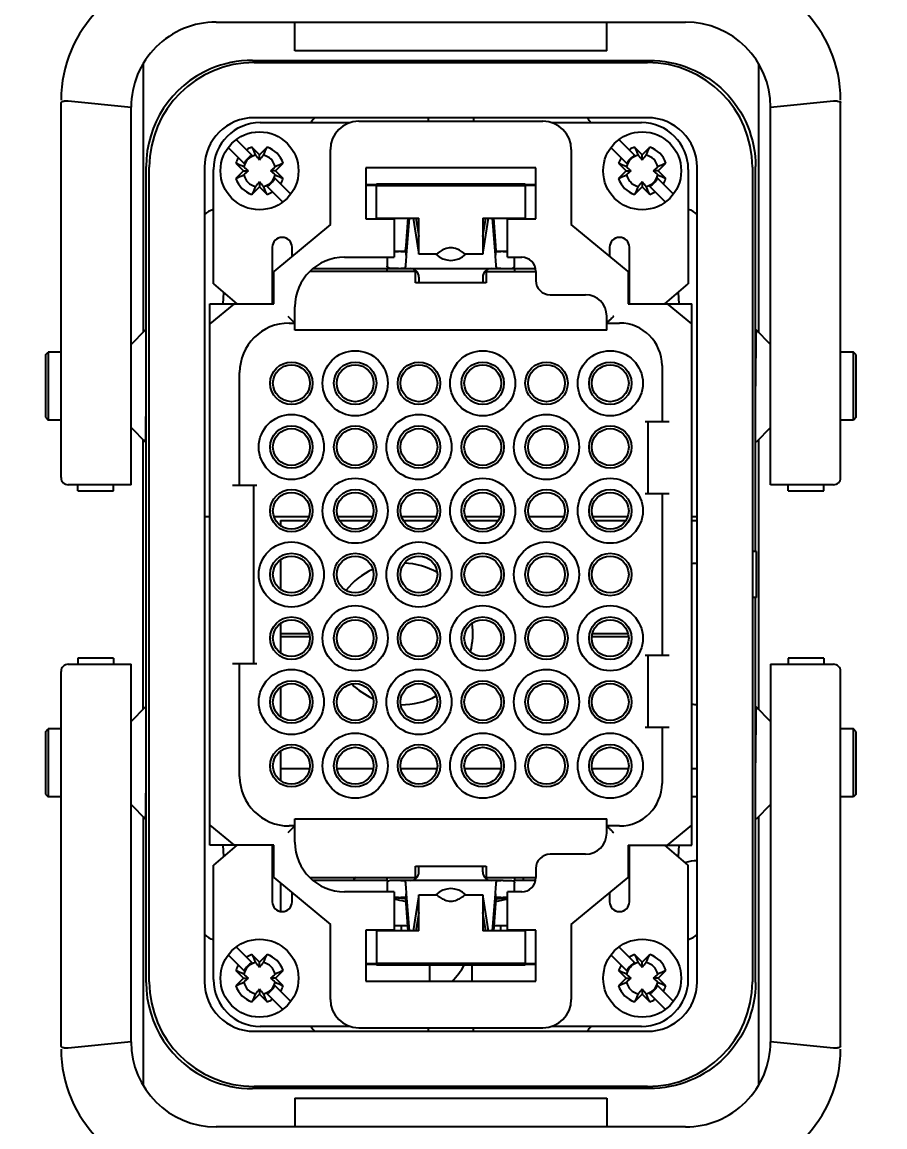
# Model space of a CAD drawing. Header units: millimetres. Extents: x 7426 to 8740, y 124 to 421.
# Drawn here: x 8105.94 to 8108.984, y 232.279 to 236.179 of the extents above; entities that cross this region are included whole.
import ezdxf

# ---------------------------------------------------------------- set-up
doc = ezdxf.new("R2010")
doc.units = ezdxf.units.MM
doc.layers.add('外形图', color=7, linetype='Continuous')
doc.layers.add('尺寸标注', color=7, linetype='Continuous')
doc.styles.add('微软雅黑', font='msyh.ttc')
doc.dimstyles.new('尺寸标注_1_20比例', dxfattribs={"dimtxt": 2.1, "dimasz": 1.7, "dimexe": 0.5, "dimexo": 0.4, "dimgap": 0.5, "dimtad": 1, "dimdec": 1, "dimlfac": 20, "dimdsep": 46, "dimtxsty": '微软雅黑', "dimcen": 0.09, "dimadec": 0, "dimazin": 0, "dimtp": 0.01, "dimtm": 0.01, "dimtfac": 1, "dimtdec": 1, "dimtofl": 0, "dimtmove": 0, "dimatfit": 3, "dimfxl": 1, "dimtolj": 1, "dimarcsym": 0})

# ---------------------------------------------------------------- blocks, each defined once
blk = doc.blocks.new('*D1019')
at = {"layer": 'Defpoints', "color": 0}
for p in [(8102.3775, 234.128), (8113.6278, 234.0461), (8102.3775, 224.774)]:
    blk.add_point(p, dxfattribs=at)
at = {"layer": '尺寸标注', "color": 0, "linetype": 'Continuous', "lineweight": -2}
for p, q in [((8102.3775, 233.728), (8102.3775, 224.274)), ((8113.6278, 233.6461), (8113.6278, 224.274)), ((8111.9278, 224.774), (8104.0775, 224.774))]:
    blk.add_line(p, q, dxfattribs=at)
at = {"layer": '尺寸标注', "color": 0}
for points in [[(8104.0775, 225.0573), (8104.0775, 224.4907), (8102.3775, 224.774)], [(8111.9278, 224.4907), (8111.9278, 225.0573), (8113.6278, 224.774)]]:
    blk.add_solid(points, dxfattribs=at)
at = {"layer": '尺寸标注', "color": 0, "insert": (8108.0026, 226.3599), "char_height": 2.1, "attachment_point": 5, "style": '微软雅黑'}
blk.add_mtext('\\A1;\\A1;225', dxfattribs=at)

msp = doc.modelspace()

# ---------------------------------------------------------------- linework, layer by layer
at = {"layer": '外形图', "color": 0, "linetype": 'Continuous'}
for p, q in [((8106.6248, 236.1787), (8108.2805, 236.1787)), ((8106.9026, 236.0778), (8106.9026, 236.1787)), ((8108.0026, 236.0778), (8108.0026, 236.1787)), ((8108.0026, 236.0778), (8106.9026, 236.0778)), ((8106.7525, 236.0437), (8108.1528, 236.0437)), ((8106.7589, 236.0362), (8108.1464, 236.0362)), ((8106.3676, 236.0328), (8106.3676, 235.0839)), ((8108.5377, 236.0326), (8108.5377, 235.0839)), ((8106.0776, 234.5705), (8106.0776, 235.894)), ((8106.1026, 235.9012), (8106.3248, 235.8787)), ((8108.5805, 235.8787), (8108.8027, 235.9012)), ((8108.8277, 235.8985), (8108.8277, 235.8992)), ((8108.8277, 234.5705), (8108.8277, 235.894)), ((8106.3248, 234.5455), (8106.3248, 235.8787)), ((8108.1464, 235.8412), (8106.7589, 235.8412)), ((8107.3732, 235.8412), (8107.3732, 235.8307)), ((8107.5321, 235.8412), (8107.5321, 235.8307)), ((8108.5805, 234.5455), (8108.5805, 235.8787)), ((8106.7801, 235.8237), (8107.0951, 235.8237)), ((8107.1276, 235.8287), (8107.7776, 235.8287)), ((8107.8101, 235.8237), (8108.1252, 235.8237)), ((8106.7517, 235.7079), (8106.6956, 235.764)), ((8108.1017, 235.7079), (8108.0456, 235.764)), ((8106.6673, 235.7358), (8106.7234, 235.6796)), ((8106.7776, 235.7103), (8106.7509, 235.737)), ((8106.8044, 235.737), (8106.7776, 235.7103)), ((8107.0276, 235.4637), (8107.0276, 235.7287)), ((8107.8776, 235.7287), (8107.8776, 235.4637)), ((8108.0173, 235.7358), (8108.0734, 235.6796)), ((8108.1277, 235.7103), (8108.1009, 235.737)), ((8108.1544, 235.737), (8108.1277, 235.7103)), ((8106.7776, 235.6928), (8106.7776, 235.7103)), ((8108.1277, 235.6928), (8108.1277, 235.7103)), ((8106.3776, 232.7886), (8106.3776, 235.6687)), ((8106.3888, 232.7911), (8106.3888, 235.6662)), ((8106.5839, 235.6662), (8106.5839, 232.7911)), ((8106.6151, 235.2545), (8106.6151, 235.6587)), ((8106.6943, 235.6804), (8106.721, 235.6537)), ((8106.721, 235.6537), (8106.6943, 235.627)), ((8106.721, 235.6537), (8106.7385, 235.6537)), ((8106.8342, 235.6537), (8106.8167, 235.6537)), ((8106.8342, 235.6537), (8106.8609, 235.6804)), ((8106.8609, 235.627), (8106.8342, 235.6537)), ((8107.7526, 235.6637), (8107.1526, 235.6637)), ((8107.1526, 235.6637), (8107.1526, 235.4837)), ((8107.7526, 235.4837), (8107.7526, 235.6637)), ((8108.0443, 235.6804), (8108.0711, 235.6537)), ((8108.0711, 235.6537), (8108.0443, 235.627)), ((8108.0711, 235.6537), (8108.0886, 235.6537)), ((8108.1842, 235.6537), (8108.1667, 235.6537)), ((8108.1842, 235.6537), (8108.211, 235.6804)), ((8108.211, 235.627), (8108.1842, 235.6537)), ((8108.2902, 235.6587), (8108.2902, 235.2545)), ((8108.3214, 232.7911), (8108.3214, 235.6662)), ((8108.5164, 235.6662), (8108.5164, 232.7911)), ((8108.5277, 234.3099), (8108.5277, 235.6687)), ((8106.7776, 235.6146), (8106.7776, 235.5971)), ((8106.8879, 235.5717), (8106.8318, 235.6278)), ((8107.7151, 235.6063), (8107.1901, 235.6063)), ((8107.1901, 235.486), (8107.1901, 235.6063)), ((8107.7151, 235.6063), (8107.7151, 235.486)), ((8108.1277, 235.6146), (8108.1277, 235.5971)), ((8108.238, 235.5717), (8108.1819, 235.6278)), ((8106.7509, 235.5704), (8106.7776, 235.5971)), ((8106.7776, 235.5971), (8106.8044, 235.5704)), ((8106.8035, 235.5995), (8106.8597, 235.5434)), ((8107.1901, 235.6037), (8107.1526, 235.6037)), ((8107.1526, 235.6032), (8107.1901, 235.6032)), ((8107.7151, 235.6005), (8107.1901, 235.6005)), ((8107.7526, 235.6037), (8107.7151, 235.6037)), ((8107.7151, 235.6032), (8107.7526, 235.6032)), ((8108.1009, 235.5704), (8108.1277, 235.5971)), ((8108.1277, 235.5971), (8108.1544, 235.5704)), ((8108.1536, 235.5995), (8108.2097, 235.5434)), ((8107.0276, 235.4637), (8106.8276, 235.2987)), ((8107.1526, 235.4837), (8107.2526, 235.4837)), ((8107.1901, 235.486), (8107.3401, 235.486)), ((8107.2276, 235.486), (8107.2276, 235.4837)), ((8107.2526, 235.4837), (8107.2526, 235.3487)), ((8107.295, 235.39), (8107.3025, 235.486)), ((8107.3052, 235.486), (8107.295, 235.3556)), ((8107.3401, 235.3665), (8107.3207, 235.486)), ((8107.3297, 235.486), (8107.3401, 235.4219)), ((8107.3401, 235.359), (8107.3401, 235.486)), ((8107.5651, 235.486), (8107.7151, 235.486)), ((8107.5651, 235.486), (8107.5651, 235.359)), ((8107.5845, 235.486), (8107.5651, 235.3665)), ((8107.5652, 235.4219), (8107.5756, 235.486)), ((8107.6102, 235.3556), (8107.6001, 235.486)), ((8107.6028, 235.486), (8107.6102, 235.39)), ((8107.6526, 235.4837), (8107.7526, 235.4837)), ((8107.6526, 235.3487), (8107.6526, 235.4837)), ((8107.6776, 235.4837), (8107.6776, 235.486)), ((8108.0777, 235.2987), (8107.8776, 235.4637)), ((8106.8226, 235.3837), (8106.8226, 235.1837)), ((8106.8926, 235.3523), (8106.8926, 235.3837)), ((8107.295, 235.3556), (8107.295, 235.39)), ((8107.6102, 235.39), (8107.6102, 235.3556)), ((8108.0126, 235.3837), (8108.0126, 235.3523)), ((8108.0827, 235.1837), (8108.0827, 235.3837)), ((8107.0776, 235.3487), (8107.2526, 235.3487)), ((8107.2276, 235.3487), (8107.2276, 235.317)), ((8107.2915, 235.3687), (8107.2526, 235.3687)), ((8107.2547, 235.3688), (8107.2676, 235.3687)), ((8107.4004, 235.359), (8107.3401, 235.359)), ((8107.5651, 235.359), (8107.5049, 235.359)), ((8107.6526, 235.3687), (8107.6138, 235.3687)), ((8107.6376, 235.3687), (8107.6527, 235.3688)), ((8107.6526, 235.3487), (8107.7026, 235.3487)), ((8107.6776, 235.317), (8107.6776, 235.3487)), ((8106.8276, 235.1837), (8106.8276, 235.2987)), ((8107.3276, 235.2987), (8106.9551, 235.2987)), ((8106.9663, 235.3087), (8107.751, 235.3087)), ((8107.2276, 235.2987), (8107.2276, 235.3087)), ((8107.3276, 235.2587), (8107.3276, 235.2987)), ((8107.5776, 235.2987), (8107.7526, 235.2987)), ((8107.5776, 235.2987), (8107.5776, 235.2587)), ((8107.6776, 235.3087), (8107.6776, 235.2987)), ((8107.7526, 235.2987), (8107.7526, 235.2662)), ((8108.0777, 235.2987), (8108.0777, 235.1837)), ((8107.5776, 235.2587), (8107.3276, 235.2587)), ((8107.3401, 235.2787), (8107.3401, 235.2587)), ((8107.5651, 235.2787), (8107.5651, 235.2587)), ((8106.6151, 235.2545), (8106.6976, 235.1837)), ((8106.6506, 235.2241), (8106.648, 235.1837)), ((8106.8276, 235.2487), (8106.8226, 235.2487)), ((8107.8026, 235.2162), (8107.9276, 235.2162)), ((8108.0777, 235.2487), (8108.0827, 235.2487)), ((8108.2077, 235.1837), (8108.2902, 235.2545)), ((8108.2547, 235.2241), (8108.2573, 235.1837)), ((8106.6026, 235.1837), (8106.8276, 235.1837)), ((8106.6026, 233.2736), (8106.6026, 235.1837)), ((8106.6882, 235.1837), (8106.6026, 235.1131)), ((8108.0777, 235.1837), (8108.3027, 235.1837)), ((8108.3027, 235.1131), (8108.217, 235.1837)), ((8108.3027, 233.2736), (8108.3027, 235.1837)), ((8106.8776, 235.1411), (8106.8825, 235.1362)), ((8106.9026, 235.0912), (8106.9026, 235.1737)), ((8108.0026, 235.0912), (8108.0026, 235.1412)), ((8106.8826, 235.1362), (8106.9026, 235.1162)), ((8106.8826, 235.1162), (8106.9026, 235.1162)), ((8108.0026, 235.1162), (8108.0476, 235.1162)), ((8106.3248, 235.0401), (8106.3753, 235.0918)), ((8108.0026, 235.0912), (8106.9026, 235.0912)), ((8108.5805, 235.0401), (8108.53, 235.0918)), ((8106.0226, 235.0037), (8106.0326, 235.0137)), ((8106.0226, 235.0037), (8106.0226, 234.7837)), ((8106.0776, 235.0137), (8106.0326, 235.0137)), ((8106.0326, 235.0137), (8106.0326, 234.7737)), ((8108.8727, 235.0137), (8108.8277, 235.0137)), ((8108.8827, 235.0037), (8108.8727, 235.0137)), ((8108.8727, 234.7737), (8108.8727, 235.0137)), ((8108.8827, 234.7837), (8108.8827, 235.0037)), ((8108.1977, 234.9662), (8108.1977, 234.7687)), ((8106.7076, 234.5437), (8106.7076, 234.9412)), ((8106.0226, 234.7837), (8106.0326, 234.7737)), ((8106.0776, 234.7737), (8106.0326, 234.7737)), ((8108.1377, 234.7687), (8108.2227, 234.7687)), ((8108.1477, 234.7687), (8108.1477, 234.5137)), ((8108.8727, 234.7737), (8108.8277, 234.7737)), ((8108.8827, 234.7837), (8108.8727, 234.7737)), ((8106.3248, 234.7472), (8106.3753, 234.6956)), ((8108.5805, 234.7472), (8108.53, 234.6956)), ((8106.3676, 233.7539), (8106.3676, 234.7034)), ((8108.5377, 234.7034), (8108.5377, 233.7539)), ((8106.3248, 234.5455), (8106.1026, 234.5455)), ((8106.1372, 234.5237), (8106.1372, 234.5455)), ((8106.1372, 234.5237), (8106.2623, 234.5237)), ((8106.2623, 234.5237), (8106.2623, 234.5455)), ((8106.6826, 234.5437), (8106.7676, 234.5437)), ((8106.7576, 233.9137), (8106.7576, 234.5437)), ((8108.8027, 234.5455), (8108.5805, 234.5455)), ((8108.643, 234.5237), (8108.643, 234.5455)), ((8108.643, 234.5237), (8108.768, 234.5237)), ((8108.768, 234.5237), (8108.768, 234.5455)), ((8108.2227, 234.5137), (8108.1377, 234.5137)), ((8108.1977, 234.5137), (8108.1977, 233.9437)), ((8106.5839, 234.4337), (8106.6026, 234.4337)), ((8106.8289, 234.4337), (8106.9513, 234.4337)), ((8106.8511, 234.4192), (8106.9444, 234.4192)), ((8106.8511, 234.4192), (8106.8511, 234.4023)), ((8107.0539, 234.4337), (8107.1763, 234.4337)), ((8107.0608, 234.4192), (8107.1694, 234.4192)), ((8107.279, 234.4337), (8107.4013, 234.4337)), ((8107.2858, 234.4192), (8107.3944, 234.4192)), ((8107.504, 234.4337), (8107.6263, 234.4337)), ((8107.5108, 234.4192), (8107.6194, 234.4192)), ((8107.729, 234.4337), (8107.8513, 234.4337)), ((8107.954, 234.4337), (8108.0763, 234.4337)), ((8107.9608, 234.4192), (8108.0695, 234.4192)), ((8108.3027, 234.4337), (8108.3214, 234.4337)), ((8108.3027, 234.4192), (8108.3214, 234.4192)), ((8108.5304, 234.3099), (8108.5164, 234.3099)), ((8108.5304, 234.1474), (8108.5304, 234.3099)), ((8106.8511, 234.28), (8106.8511, 234.1773)), ((8108.5304, 234.1474), (8108.5164, 234.1474)), ((8108.5277, 232.7887), (8108.5277, 234.1474)), ((8106.8511, 234.055), (8106.8511, 233.9523)), ((8106.9527, 234.0189), (8106.8511, 234.0189)), ((8106.9544, 234.0089), (8106.8511, 234.0089)), ((8108.0795, 234.0089), (8107.9508, 234.0089)), ((8108.0777, 234.0189), (8107.9526, 234.0189)), ((8106.2623, 233.9337), (8106.1372, 233.9337)), ((8106.1372, 233.9337), (8106.1372, 233.9118)), ((8106.2623, 233.9337), (8106.2623, 233.9118)), ((8108.1377, 233.9437), (8108.2227, 233.9437)), ((8108.1477, 233.9437), (8108.1477, 233.6886)), ((8108.768, 233.9337), (8108.643, 233.9337)), ((8108.643, 233.9337), (8108.643, 233.9118)), ((8108.768, 233.9337), (8108.768, 233.9118)), ((8106.1026, 233.9118), (8106.3248, 233.9118)), ((8106.3248, 232.5786), (8106.3248, 233.9118)), ((8106.7676, 233.9137), (8106.6826, 233.9137)), ((8106.7076, 233.5161), (8106.7076, 233.9137)), ((8108.5805, 233.9118), (8108.8027, 233.9118)), ((8108.5805, 233.9118), (8108.5805, 232.5786)), ((8106.0776, 232.5633), (8106.0776, 233.8868)), ((8108.8277, 232.5633), (8108.8277, 233.8868)), ((8106.8511, 233.83), (8106.8511, 233.7273)), ((8106.3248, 233.7101), (8106.3753, 233.7617)), ((8108.5805, 233.7101), (8108.53, 233.7617)), ((8106.0226, 233.6736), (8106.0326, 233.6836)), ((8106.0226, 233.6736), (8106.0226, 233.4537)), ((8106.0776, 233.6836), (8106.0326, 233.6836)), ((8106.0326, 233.6836), (8106.0326, 233.4436)), ((8108.2227, 233.6886), (8108.1377, 233.6886)), ((8108.1977, 233.6886), (8108.1977, 233.4911)), ((8108.8727, 233.6836), (8108.8277, 233.6836)), ((8108.8827, 233.6736), (8108.8727, 233.6836)), ((8108.8727, 233.4436), (8108.8727, 233.6836)), ((8108.8827, 233.4537), (8108.8827, 233.6736)), ((8106.8511, 233.605), (8106.8511, 233.5023)), ((8106.8511, 233.5439), (8106.9543, 233.5439)), ((8107.0509, 233.5439), (8107.1793, 233.5439)), ((8107.2759, 233.5439), (8107.4043, 233.5439)), ((8107.5009, 233.5439), (8107.6293, 233.5439)), ((8107.9509, 233.5439), (8108.0793, 233.5439)), ((8108.3027, 233.5439), (8108.3214, 233.5439)), ((8106.0226, 233.4536), (8106.0326, 233.4436)), ((8106.0776, 233.4436), (8106.0326, 233.4436)), ((8108.3214, 233.4439), (8108.3027, 233.4439)), ((8108.8727, 233.4436), (8108.8277, 233.4436)), ((8108.8827, 233.4536), (8108.8727, 233.4436)), ((8106.3248, 233.4172), (8106.3753, 233.3655)), ((8108.5805, 233.4172), (8108.53, 233.3655)), ((8106.3676, 233.3734), (8106.3676, 232.4248)), ((8106.6026, 233.3443), (8106.6882, 233.2736)), ((8106.9026, 233.3661), (8108.0026, 233.3661)), ((8106.9026, 233.2836), (8106.9026, 233.3661)), ((8108.0026, 233.3161), (8108.0026, 233.3661)), ((8108.217, 233.2736), (8108.3027, 233.3443)), ((8108.5377, 233.3734), (8108.5377, 232.4246)), ((8106.8826, 233.3211), (8106.8776, 233.3162)), ((8106.9026, 233.3411), (8106.8826, 233.3411)), ((8106.9026, 233.3411), (8106.8826, 233.3211)), ((8108.0476, 233.3411), (8108.0026, 233.3411)), ((8106.8276, 233.2736), (8106.6026, 233.2736)), ((8106.6976, 233.2736), (8106.6151, 233.2028)), ((8106.648, 233.2736), (8106.6506, 233.2332)), ((8106.8226, 233.2736), (8106.8226, 233.0736)), ((8106.8276, 233.1586), (8106.8276, 233.2736)), ((8108.0777, 233.2736), (8108.3027, 233.2736)), ((8108.0777, 233.2736), (8108.0777, 233.1586)), ((8108.0827, 233.0736), (8108.0827, 233.2736)), ((8108.2902, 233.2028), (8108.2077, 233.2736)), ((8108.2573, 233.2736), (8108.2547, 233.2332)), ((8107.9276, 233.2411), (8107.8026, 233.2411)), ((8106.6151, 232.7986), (8106.6151, 233.2028)), ((8106.8276, 233.2086), (8106.8226, 233.2086)), ((8107.3276, 233.1986), (8107.5776, 233.1986)), ((8107.3276, 233.1586), (8107.3276, 233.1986)), ((8107.3401, 233.1786), (8107.3401, 233.1986)), ((8107.5651, 233.1786), (8107.5651, 233.1986)), ((8107.5776, 233.1986), (8107.5776, 233.1586)), ((8107.7526, 233.1911), (8107.7526, 233.1586)), ((8108.0777, 233.2086), (8108.0827, 233.2086)), ((8108.2902, 232.7986), (8108.2902, 233.2028)), ((8106.8276, 233.1586), (8107.0276, 232.9936)), ((8106.9551, 233.1586), (8107.3276, 233.1586)), ((8107.2276, 233.1486), (8107.2276, 233.1586)), ((8107.5776, 233.1586), (8107.7526, 233.1586)), ((8107.6776, 233.1586), (8107.6776, 233.1486)), ((8107.7091, 233.1486), (8107.7091, 233.1586)), ((8107.8776, 232.9936), (8108.0777, 233.1586)), ((8106.8511, 233.1392), (8106.8511, 233.0386)), ((8107.2276, 233.1486), (8106.967, 233.1486)), ((8107.2276, 233.1403), (8107.2276, 233.1086)), ((8107.6376, 233.1486), (8107.2676, 233.1486)), ((8107.7511, 233.1486), (8107.6776, 233.1486)), ((8107.6776, 233.1086), (8107.6776, 233.1403)), ((8106.8926, 233.0736), (8106.8926, 233.105)), ((8107.2526, 233.1086), (8107.0776, 233.1086)), ((8107.2526, 233.1086), (8107.2526, 232.9736)), ((8107.2526, 233.0886), (8107.2915, 233.0886)), ((8107.2676, 233.0886), (8107.2526, 233.0885)), ((8107.2924, 233.0834), (8107.2529, 233.0867)), ((8107.2915, 233.0868), (8107.2924, 233.0836)), ((8107.2924, 233.0836), (8107.294, 233.0751)), ((8107.294, 233.0751), (8107.295, 233.0673)), ((8107.295, 233.1017), (8107.3052, 232.9713)), ((8107.295, 233.0673), (8107.295, 233.1017)), ((8107.3207, 232.9713), (8107.3401, 233.0908)), ((8107.3401, 233.0983), (8107.4004, 233.0983)), ((8107.3401, 232.9713), (8107.3401, 233.0983)), ((8107.5049, 233.0983), (8107.5651, 233.0983)), ((8107.5651, 233.0983), (8107.5651, 232.9713)), ((8107.5651, 233.0908), (8107.5845, 232.9713)), ((8107.6001, 232.9713), (8107.6102, 233.1017)), ((8107.6102, 233.1017), (8107.6102, 233.0673)), ((8107.6128, 233.0836), (8107.6112, 233.0749)), ((8107.6138, 233.0868), (8107.6128, 233.0836)), ((8107.6128, 233.0834), (8107.6523, 233.0867)), ((8107.6138, 233.0886), (8107.6526, 233.0886)), ((8107.6505, 233.0886), (8107.6376, 233.0886)), ((8107.7026, 233.1086), (8107.6526, 233.1086)), ((8107.6526, 232.9736), (8107.6526, 233.1086)), ((8108.0126, 233.105), (8108.0126, 233.0736)), ((8107.3025, 232.9713), (8107.295, 233.0673)), ((8107.3401, 233.0354), (8107.3297, 232.9713)), ((8107.5756, 232.9713), (8107.5652, 233.0354)), ((8107.6102, 233.0673), (8107.6028, 232.9713)), ((8107.0276, 232.7286), (8107.0276, 232.9936)), ((8107.8776, 232.9936), (8107.8776, 232.7286)), ((8107.2526, 232.9736), (8107.1526, 232.9736)), ((8107.1526, 232.9736), (8107.1526, 232.7936)), ((8107.3401, 232.9713), (8107.1901, 232.9713)), ((8107.1901, 232.9713), (8107.1901, 232.8511)), ((8107.2276, 232.9736), (8107.2276, 232.9713)), ((8107.3011, 232.9886), (8107.2526, 232.9886)), ((8107.2776, 232.9886), (8107.2776, 232.9713)), ((8107.7151, 232.9713), (8107.5651, 232.9713)), ((8107.6526, 232.9886), (8107.6041, 232.9886)), ((8107.6276, 232.9886), (8107.6276, 232.9713)), ((8107.7526, 232.9736), (8107.6526, 232.9736)), ((8107.6776, 232.9713), (8107.6776, 232.9736)), ((8107.7151, 232.9713), (8107.7151, 232.8511)), ((8107.7526, 232.7936), (8107.7526, 232.9736)), ((8106.6673, 232.8857), (8106.7234, 232.8295)), ((8106.7517, 232.8578), (8106.6956, 232.914)), ((8106.7776, 232.8602), (8106.7509, 232.8869)), ((8106.8044, 232.8869), (8106.7776, 232.8602)), ((8108.0173, 232.8857), (8108.0734, 232.8295)), ((8108.1017, 232.8578), (8108.0456, 232.914)), ((8108.1277, 232.8602), (8108.1009, 232.8869)), ((8108.1544, 232.8869), (8108.1277, 232.8602)), ((8106.7776, 232.8427), (8106.7776, 232.8602)), ((8107.1901, 232.8541), (8107.1526, 232.8541)), ((8107.1526, 232.8536), (8107.1901, 232.8536)), ((8107.1901, 232.8568), (8107.7151, 232.8568)), ((8107.1901, 232.8511), (8107.7151, 232.8511)), ((8107.3776, 232.8511), (8107.3776, 232.7936)), ((8107.5276, 232.7936), (8107.5276, 232.8511)), ((8107.7526, 232.8541), (8107.7151, 232.8541)), ((8107.7151, 232.8536), (8107.7526, 232.8536)), ((8108.1277, 232.8427), (8108.1277, 232.8602)), ((8106.6943, 232.8304), (8106.721, 232.8036)), ((8106.721, 232.8036), (8106.6943, 232.7769)), ((8106.721, 232.8036), (8106.7385, 232.8036)), ((8106.8342, 232.8036), (8106.8167, 232.8036)), ((8106.8342, 232.8036), (8106.8609, 232.8304)), ((8106.8609, 232.7769), (8106.8342, 232.8036)), ((8108.0443, 232.8304), (8108.0711, 232.8036)), ((8108.0711, 232.8036), (8108.0443, 232.7769)), ((8108.0711, 232.8036), (8108.0886, 232.8036)), ((8108.1842, 232.8036), (8108.1667, 232.8036)), ((8108.1842, 232.8036), (8108.211, 232.8304)), ((8108.211, 232.7769), (8108.1842, 232.8036)), ((8106.7776, 232.7645), (8106.7776, 232.747)), ((8106.8879, 232.7216), (8106.8318, 232.7777)), ((8107.1526, 232.7936), (8107.7526, 232.7936)), ((8108.1277, 232.7645), (8108.1277, 232.747)), ((8108.238, 232.7216), (8108.1819, 232.7777)), ((8106.7509, 232.7203), (8106.7776, 232.747)), ((8106.7776, 232.747), (8106.8044, 232.7203)), ((8106.8035, 232.7494), (8106.8597, 232.6933)), ((8108.1009, 232.7203), (8108.1277, 232.747)), ((8108.1277, 232.747), (8108.1544, 232.7203)), ((8108.1536, 232.7494), (8108.2097, 232.6933)), ((8106.7589, 232.6161), (8108.1464, 232.6161)), ((8107.0951, 232.6336), (8106.7801, 232.6336)), ((8107.1276, 232.6286), (8107.7776, 232.6286)), ((8107.3732, 232.6267), (8107.3732, 232.6161)), ((8107.5321, 232.6161), (8107.5321, 232.6267)), ((8108.1252, 232.6336), (8107.8101, 232.6336)), ((8106.3248, 232.5786), (8106.1026, 232.5561)), ((8108.8027, 232.5561), (8108.5805, 232.5786)), ((8108.1528, 232.4136), (8106.7525, 232.4136)), ((8108.1464, 232.4211), (8106.7589, 232.4211)), ((8106.9026, 232.3796), (8108.0026, 232.3796)), ((8106.9026, 232.3796), (8106.9026, 232.2786)), ((8108.0026, 232.3796), (8108.0026, 232.2786)), ((8108.2805, 232.2786), (8106.6248, 232.2786))]:
    msp.add_line(p, q, dxfattribs=at)
for centre, radius in [((8106.7776, 235.6537), 0.1375), ((8108.1277, 235.6537), 0.1375), ((8107.1151, 234.9037), 0.115), ((8107.5651, 234.9037), 0.115), ((8108.0151, 234.9037), 0.115), ((8106.8901, 234.9037), 0.075), ((8106.8901, 234.9037), 0.065), ((8107.1151, 234.9037), 0.075), ((8107.1151, 234.9037), 0.065), ((8107.3401, 234.9037), 0.075), ((8107.3401, 234.9037), 0.065), ((8107.5651, 234.9037), 0.075), ((8107.5651, 234.9037), 0.065), ((8107.7901, 234.9037), 0.075), ((8107.7901, 234.9037), 0.065), ((8108.0151, 234.9037), 0.075), ((8108.0151, 234.9037), 0.065), ((8106.8901, 234.6787), 0.115), ((8107.3401, 234.6787), 0.115), ((8107.7901, 234.6787), 0.115), ((8106.8901, 234.6787), 0.075), ((8107.1151, 234.6787), 0.075), ((8107.3401, 234.6787), 0.075), ((8107.5651, 234.6787), 0.075), ((8107.7901, 234.6787), 0.075), ((8108.0151, 234.6787), 0.075), ((8106.8901, 234.6787), 0.065), ((8107.1151, 234.6787), 0.065), ((8107.3401, 234.6787), 0.065), ((8107.5651, 234.6787), 0.065), ((8107.7901, 234.6787), 0.065), ((8108.0151, 234.6787), 0.065), ((8107.1151, 234.4537), 0.115), ((8107.5651, 234.4537), 0.115), ((8108.0151, 234.4537), 0.115), ((8106.8901, 234.4537), 0.075), ((8106.8901, 234.4537), 0.065), ((8107.1151, 234.4537), 0.075), ((8107.1151, 234.4537), 0.065), ((8107.3401, 234.4537), 0.075), ((8107.3401, 234.4537), 0.065), ((8107.5651, 234.4537), 0.075), ((8107.5651, 234.4537), 0.065), ((8107.7901, 234.4537), 0.075), ((8107.7901, 234.4537), 0.065), ((8108.0151, 234.4537), 0.075), ((8108.0151, 234.4537), 0.065), ((8106.8901, 234.2287), 0.115), ((8107.3401, 234.2287), 0.115), ((8107.7901, 234.2287), 0.115), ((8106.8901, 234.2287), 0.075), ((8106.8901, 234.2287), 0.065), ((8107.1151, 234.2287), 0.075), ((8107.1151, 234.2287), 0.065), ((8107.3401, 234.2287), 0.075), ((8107.3401, 234.2287), 0.065), ((8107.5651, 234.2287), 0.075), ((8107.5651, 234.2287), 0.065), ((8107.7901, 234.2287), 0.075), ((8107.7901, 234.2287), 0.065), ((8108.0151, 234.2287), 0.075), ((8108.0151, 234.2287), 0.065), ((8107.1151, 234.0037), 0.115), ((8107.5651, 234.0037), 0.115), ((8108.0151, 234.0037), 0.115), ((8106.8901, 234.0037), 0.075), ((8106.8901, 234.0037), 0.065), ((8107.1151, 234.0037), 0.075), ((8107.1151, 234.0037), 0.065), ((8107.3401, 234.0037), 0.075), ((8107.3401, 234.0037), 0.065), ((8107.5651, 234.0037), 0.075), ((8107.5651, 234.0037), 0.065), ((8107.7901, 234.0037), 0.075), ((8107.7901, 234.0037), 0.065), ((8108.0151, 234.0037), 0.075), ((8108.0151, 234.0037), 0.065), ((8106.8901, 233.7786), 0.115), ((8107.3401, 233.7786), 0.115), ((8107.7901, 233.7786), 0.115), ((8106.8901, 233.7786), 0.075), ((8107.1151, 233.7786), 0.075), ((8107.3401, 233.7786), 0.075), ((8107.5651, 233.7786), 0.075), ((8107.7901, 233.7786), 0.075), ((8108.0151, 233.7786), 0.075), ((8106.8901, 233.7786), 0.065), ((8107.1151, 233.7786), 0.065), ((8107.3401, 233.7786), 0.065), ((8107.5651, 233.7786), 0.065), ((8107.7901, 233.7786), 0.065), ((8108.0151, 233.7786), 0.065), ((8107.1151, 233.5536), 0.115), ((8107.5651, 233.5536), 0.115), ((8108.0151, 233.5536), 0.115), ((8106.8901, 233.5536), 0.075), ((8106.8901, 233.5536), 0.065), ((8107.1151, 233.5536), 0.075), ((8107.1151, 233.5536), 0.065), ((8107.3401, 233.5536), 0.075), ((8107.3401, 233.5536), 0.065), ((8107.5651, 233.5536), 0.075), ((8107.5651, 233.5536), 0.065), ((8107.7901, 233.5536), 0.075), ((8107.7901, 233.5536), 0.065), ((8108.0151, 233.5536), 0.075), ((8108.0151, 233.5536), 0.065), ((8106.7776, 232.8036), 0.1375), ((8108.1277, 232.8036), 0.1375)]:
    msp.add_circle(centre, radius, dxfattribs=at)
for centre, radius, start, end in [((8106.5276, 235.9037), 0.45, 90, 180), ((8108.3777, 235.9037), 0.45, 360, 90), ((8106.6248, 235.8787), 0.3, 89.9998, 180), ((8108.2805, 235.8787), 0.3, 0, 89.9999), ((8106.7589, 235.6662), 0.37, 90, 180), ((8108.1464, 235.6662), 0.37, 0, 90), ((8106.7526, 235.6687), 0.375, 113.2893, 180.0078), ((8106.7589, 235.6662), 0.175, 90, 180), ((8107.0243, 235.7859), 0.0755, 132.4137, 149.6889), ((8108.1464, 235.6662), 0.175, 0, 90), ((8106.7801, 235.6587), 0.165, 90, 180), ((8107.1276, 235.7287), 0.1, 90, 180), ((8107.4526, 235.8307), 0.0795, 180, 181.5004), ((8107.4526, 235.8307), 0.0795, 358.4996, 0), ((8107.7776, 235.7287), 0.1, 0, 90), ((8107.8811, 235.786), 0.0753, 30.0279, 44.9605), ((8108.1252, 235.6587), 0.165, 0, 90), ((8106.7776, 235.6537), 0.0875, 107.7971, 121.787), ((8114.2811, 239.1546), 8.2695, 204.41074, 204.62178), ((8099.2741, 239.1546), 8.2695, 335.37822, 335.58926), ((8106.7776, 235.6537), 0.0875, 17.7971, 72.2029), ((8108.1277, 235.6537), 0.0875, 107.7971, 121.787), ((8115.6312, 239.1546), 8.2695, 204.41074, 204.62178), ((8100.6241, 239.1546), 8.2695, 335.37822, 335.58926), ((8108.1277, 235.6537), 0.0875, 17.7971, 72.2029), ((8106.7776, 235.6537), 0.0875, 148.213, 162.2029), ((8106.7776, 235.6537), 0.0574, 104.2353, 165.7647), ((8106.7776, 235.6537), 0.0601, 115.5551, 154.4449), ((8107.9919, 236.7432), 1.6056, 220.0858, 220.8613), ((8105.5633, 236.7432), 1.6056, 319.1387, 319.9142), ((8106.7776, 235.6537), 0.0574, 14.2353, 75.7647), ((8108.1277, 235.6537), 0.0875, 148.213, 162.2029), ((8108.1277, 235.6537), 0.0574, 104.2353, 165.7647), ((8108.1277, 235.6537), 0.0601, 115.5551, 154.4449), ((8109.3419, 236.7432), 1.6056, 220.0858, 220.8613), ((8106.9134, 236.7432), 1.6056, 319.1387, 319.9142), ((8108.1277, 235.6537), 0.0574, 14.2353, 75.7647), ((8103.2767, 228.1502), 8.2695, 65.37822, 65.58926), ((8105.6881, 234.4394), 1.6056, 49.1387, 49.9142), ((8105.6881, 236.868), 1.6056, 310.0858, 310.8613), ((8107.8671, 234.4394), 1.6056, 130.0858, 130.8613), ((8107.8671, 236.868), 1.6056, 229.1387, 229.9142), ((8110.2785, 228.1502), 8.2695, 114.41074, 114.62178), ((8104.6267, 228.1502), 8.2695, 65.37822, 65.58926), ((8107.0382, 234.4394), 1.6056, 49.1387, 49.9142), ((8107.0382, 236.868), 1.6056, 310.0858, 310.8613), ((8109.2171, 234.4394), 1.6056, 130.0858, 130.8613), ((8109.2171, 236.868), 1.6056, 229.1387, 229.9142), ((8111.6286, 228.1502), 8.2695, 114.41074, 114.62178), ((8103.2767, 243.1572), 8.2695, 294.41074, 294.62178), ((8106.7776, 235.6537), 0.0875, 197.7971, 252.2029), ((8106.7776, 235.6537), 0.0574, 194.2353, 255.7647), ((8107.9919, 234.5642), 1.6056, 139.1387, 139.9142), ((8105.5633, 234.5642), 1.6056, 40.0858, 40.8613), ((8106.7776, 235.6537), 0.0574, 284.2353, 345.7647), ((8106.7776, 235.6537), 0.0601, 295.5551, 334.4449), ((8110.2785, 243.1572), 8.2695, 245.37822, 245.58926), ((8106.7776, 235.6537), 0.0875, 328.213, 342.2029), ((8104.6267, 243.1572), 8.2695, 294.41074, 294.62178), ((8108.1277, 235.6537), 0.0875, 197.7971, 252.2029), ((8108.1277, 235.6537), 0.0574, 194.2353, 255.7647), ((8109.3419, 234.5642), 1.6056, 139.1387, 139.9142), ((8106.9134, 234.5642), 1.6056, 40.0858, 40.8613), ((8108.1277, 235.6537), 0.0574, 284.2353, 345.7647), ((8108.1277, 235.6537), 0.0601, 295.5551, 334.4449), ((8111.6286, 243.1572), 8.2695, 245.37822, 245.58926), ((8108.1277, 235.6537), 0.0875, 328.213, 342.2029), ((8114.2811, 232.1528), 8.2695, 155.37822, 155.58926), ((8099.2741, 232.1528), 8.2695, 24.41074, 24.62178), ((8106.7776, 235.6537), 0.0875, 287.7971, 301.787), ((8115.6312, 232.1528), 8.2695, 155.37822, 155.58926), ((8100.6241, 232.1528), 8.2695, 24.41074, 24.62178), ((8108.1277, 235.6537), 0.0875, 287.7971, 301.787), ((8106.8576, 235.3837), 0.035, 0, 180), ((8108.0476, 235.3837), 0.035, 0, 180), ((8107.0776, 235.1737), 0.175, 90, 180), ((8107.258, 235.5542), 0.1855, 268.3135, 268.9754), ((8107.4526, 235.4126), 0.075, 225.4711, 314.5289), ((8107.7026, 235.2987), 0.05, 0, 90), ((8107.3101, 235.2787), 0.03, 0, 90), ((8107.5951, 235.2787), 0.03, 90, 180), ((8107.8026, 235.2662), 0.05, 180, 270), ((8107.9276, 235.1412), 0.075, 0, 90), ((8106.8826, 234.9412), 0.175, 90, 180), ((8108.0476, 234.9662), 0.15, 0, 90), ((8106.1026, 234.5705), 0.025, 179.9994, 270), ((8108.8027, 234.5705), 0.025, 270, 0.0006), ((8107.2801, 234.0189), 0.25, 114.4445, 141.963), ((8107.2801, 234.0189), 0.25, 59.9334, 88.1394), ((8108.3382, 234.0189), 0.25, 93.8442, 98.0971), ((8107.2801, 234.0189), 0.25, 345.6049, 8.5344), ((8106.1026, 233.8868), 0.025, 90, 180.0006), ((8108.8027, 233.8868), 0.025, 359.9994, 90), ((8107.2801, 234.0189), 0.25, 225.2133, 245.7032), ((8107.2801, 234.0189), 0.25, 269.0115, 298.9381), ((8108.3382, 234.0189), 0.25, 261.7727, 266.1438), ((8106.8826, 233.5161), 0.175, 180, 270), ((8108.0476, 233.4911), 0.15, 270, 0), ((8107.9276, 233.3161), 0.075, 270, 0), ((8107.0776, 233.2836), 0.175, 180, 270), ((8107.8026, 233.1911), 0.05, 90, 180), ((8108.3382, 232.9689), 0.25, 93.8442, 103.2612), ((8107.2801, 232.9689), 0.25, 130.0973, 133.6912), ((8107.3101, 233.1786), 0.03, 270, 0), ((8107.5951, 233.1786), 0.03, 180, 270), ((8107.7026, 233.1586), 0.05, 270, 0), ((8107.4526, 233.0447), 0.075, 45.4711, 134.5289), ((8106.8576, 233.0736), 0.035, 180, 0), ((8107.5826, 234.6218), 1.5736, 257.8974, 259.2609), ((8107.5423, 234.4136), 1.3616, 259.2919, 259.4897), ((8107.8395, 233.0413), 0.2307, 171.6188, 173.531), ((8107.3283, 234.5949), 1.5462, 280.5442, 282.1083), ((8107.6472, 232.9031), 0.1855, 88.3135, 88.9754), ((8108.0476, 233.0736), 0.035, 180, 0), ((8106.7776, 232.8036), 0.0875, 107.7971, 121.787), ((8114.2811, 236.3045), 8.2695, 204.41074, 204.62178), ((8099.2741, 236.3045), 8.2695, 335.37822, 335.58926), ((8106.7776, 232.8036), 0.0875, 17.7971, 72.2029), ((8108.1277, 232.8036), 0.0875, 107.7971, 121.787), ((8115.6312, 236.3045), 8.2695, 204.41074, 204.62178), ((8100.6241, 236.3045), 8.2695, 335.37822, 335.58926), ((8108.1277, 232.8036), 0.0875, 17.7971, 72.2029), ((8106.7776, 232.8036), 0.0875, 148.213, 162.2029), ((8106.7776, 232.8036), 0.0574, 104.2353, 165.7647), ((8106.7776, 232.8036), 0.0601, 115.5551, 154.4449), ((8107.9919, 233.8931), 1.6056, 220.0858, 220.8613), ((8105.5633, 233.8931), 1.6056, 319.1387, 319.9142), ((8106.7776, 232.8036), 0.0574, 14.2353, 75.7647), ((8107.2801, 232.9689), 0.25, 315.1319, 331.6486), ((8108.1277, 232.8036), 0.0875, 148.213, 162.2029), ((8108.1277, 232.8036), 0.0574, 104.2353, 165.7647), ((8108.1277, 232.8036), 0.0601, 115.5551, 154.4449), ((8109.3419, 233.8931), 1.6056, 220.0858, 220.8613), ((8106.9134, 233.8931), 1.6056, 319.1387, 319.9142), ((8108.1277, 232.8036), 0.0574, 14.2353, 75.7647), ((8106.7801, 232.7986), 0.165, 180, 270), ((8103.2767, 225.3001), 8.2695, 65.37822, 65.58926), ((8105.6881, 231.5893), 1.6056, 49.1387, 49.9142), ((8105.6881, 234.0179), 1.6056, 310.0858, 310.8613), ((8107.8671, 231.5893), 1.6056, 130.0858, 130.8613), ((8107.8671, 234.0179), 1.6056, 229.1387, 229.9142), ((8110.2785, 225.3001), 8.2695, 114.41074, 114.62178), ((8104.6267, 225.3001), 8.2695, 65.37822, 65.58926), ((8107.0382, 231.5893), 1.6056, 49.1387, 49.9142), ((8107.0382, 234.0179), 1.6056, 310.0858, 310.8613), ((8108.1252, 232.7986), 0.165, 270, 0), ((8109.2171, 231.5893), 1.6056, 130.0858, 130.8613), ((8109.2171, 234.0179), 1.6056, 229.1387, 229.9142), ((8111.6286, 225.3001), 8.2695, 114.41074, 114.62178), ((8106.7526, 232.7886), 0.375, 179.9922, 246.7107), ((8106.7589, 232.7911), 0.37, 180, 270), ((8106.7589, 232.7911), 0.175, 180, 270), ((8103.2767, 240.3072), 8.2695, 294.41074, 294.62178), ((8106.7776, 232.8036), 0.0875, 197.7971, 252.2029), ((8106.7776, 232.8036), 0.0574, 194.2353, 255.7647), ((8107.9919, 231.7141), 1.6056, 139.1387, 139.9142), ((8105.5633, 231.7141), 1.6056, 40.0858, 40.8613), ((8106.7776, 232.8036), 0.0574, 284.2353, 345.7647), ((8106.7776, 232.8036), 0.0601, 295.5551, 334.4449), ((8110.2785, 240.3072), 8.2695, 245.37822, 245.58926), ((8106.7776, 232.8036), 0.0875, 328.213, 342.2029), ((8104.6267, 240.3072), 8.2695, 294.41074, 294.62178), ((8108.1277, 232.8036), 0.0875, 197.7971, 252.2029), ((8108.1277, 232.8036), 0.0574, 194.2353, 255.7647), ((8109.3419, 231.7141), 1.6056, 139.1387, 139.9142), ((8106.9134, 231.7141), 1.6056, 40.0858, 40.8613), ((8108.1277, 232.8036), 0.0574, 284.2353, 345.7647), ((8108.1464, 232.7911), 0.37, 270, 0), ((8108.1464, 232.7911), 0.175, 270, 0), ((8108.1277, 232.8036), 0.0601, 295.5551, 334.4449), ((8111.6286, 240.3072), 8.2695, 245.37822, 245.58926), ((8108.1277, 232.8036), 0.0875, 328.213, 342.2029), ((8114.2811, 229.3027), 8.2695, 155.37822, 155.58926), ((8099.2741, 229.3027), 8.2695, 24.41074, 24.62178), ((8106.7776, 232.8036), 0.0875, 287.7971, 301.787), ((8107.1276, 232.7286), 0.1, 180, 270), ((8107.7776, 232.7286), 0.1, 270, 0), ((8115.6312, 229.3027), 8.2695, 155.37822, 155.58926), ((8100.6241, 229.3027), 8.2695, 24.41074, 24.62178), ((8108.1277, 232.8036), 0.0875, 287.7971, 301.787), ((8107.0242, 232.6713), 0.0754, 210.2963, 227.588), ((8107.4526, 232.6267), 0.0795, 178.5281, 180), ((8107.4526, 232.6267), 0.0795, 0, 1.4719), ((8107.8811, 232.6713), 0.0754, 315.0426, 329.962), ((8106.6248, 232.5786), 0.3, 180, 269.9999), ((8108.2805, 232.5786), 0.3, 269.9998, 0), ((8106.5276, 232.5536), 0.45, 180, 270), ((8108.3777, 232.5536), 0.45, 270, 0)]:
    msp.add_arc(centre, radius, start, end, dxfattribs=at)
for centre, major_axis, start_param, end_param in [((8107.8814, 235.7862), (-0.0531, -0.0531), 3.141593, 3.181334), ((8107.8814, 232.6711), (-0.0531, 0.0531), 3.101851, 3.141593)]:
    msp.add_ellipse(centre, major_axis=major_axis, ratio=0.999315, start_param=start_param, end_param=end_param, dxfattribs=at)
for points in [[(8106.7525, 236.0437), (8106.7021, 236.0437), (8106.6507, 236.0331), (8106.6043, 236.0132)], [(8106.093, 235.9006), (8106.0962, 235.901), (8106.0994, 235.9012), (8106.1026, 235.9012)], [(8108.8027, 235.9012), (8108.8059, 235.9012), (8108.8091, 235.901), (8108.8123, 235.9006)], [(8106.615, 235.5171), (8106.6033, 235.5139), (8106.592, 235.5076), (8106.5833, 235.4991)], [(8108.3219, 235.4993), (8108.3131, 235.5077), (8108.3019, 235.514), (8108.2902, 235.5172)], [(8106.5834, 232.958), (8106.5922, 232.9497), (8106.6034, 232.9433), (8106.6151, 232.9401)], [(8108.2902, 232.9401), (8108.302, 232.9434), (8108.3132, 232.9497), (8108.322, 232.9582)], [(8106.1026, 232.5561), (8106.0994, 232.5561), (8106.0962, 232.5563), (8106.093, 232.5567)], [(8108.8123, 232.5567), (8108.8091, 232.5563), (8108.8059, 232.5561), (8108.8027, 232.5561)], [(8106.6043, 232.4441), (8106.6507, 232.4242), (8106.7021, 232.4136), (8106.7525, 232.4136)]]:
    msp.add_open_spline(points, degree=3, dxfattribs=at)
for points, knots in [([(8108.1528, 236.0437), (8108.2015, 236.0437), (8108.3001, 236.0242), (8108.4248, 235.9407), (8108.5082, 235.816), (8108.5277, 235.7174), (8108.5277, 235.6687)], [0, 0, 0, 0, 0.250001, 0.499998, 0.749996, 1, 1, 1, 1]), ([(8106.0776, 235.894), (8106.0776, 235.8959), (8106.0841, 235.8995), (8106.0892, 235.9002), (8106.093, 235.9006)], [0, 0, 0, 0, 0.335001, 1, 1, 1, 1]), ([(8108.8123, 235.9006), (8108.8137, 235.9005), (8108.8183, 235.8997), (8108.8231, 235.8986), (8108.8258, 235.8967)], [0, 0, 0, 0, 0.309667, 1, 1, 1, 1]), ([(8108.8258, 235.8967), (8108.8263, 235.8964), (8108.8272, 235.8956), (8108.8277, 235.8945), (8108.8277, 235.894)], [0, 0, 0, 0, 0.56965, 1, 1, 1, 1]), ([(8107.2915, 235.3706), (8107.2919, 235.3715), (8107.2936, 235.3779), (8107.2944, 235.3845), (8107.295, 235.39)], [0, 0, 0, 0, 0.159431, 1, 1, 1, 1]), ([(8107.4526, 235.3818), (8107.4452, 235.3818), (8107.4316, 235.3789), (8107.4164, 235.3696), (8107.4068, 235.3635), (8107.4022, 235.359), (8107.4004, 235.359)], [0, 0, 0, 0, 0.38635, 0.698387, 0.907657, 1, 1, 1, 1]), ([(8107.5049, 235.359), (8107.5031, 235.359), (8107.4984, 235.3635), (8107.4889, 235.3696), (8107.4736, 235.3789), (8107.4601, 235.3818), (8107.4526, 235.3818)], [0, 0, 0, 0, 0.092332, 0.301569, 0.61358, 1, 1, 1, 1]), ([(8107.6138, 235.3706), (8107.6134, 235.3715), (8107.6117, 235.3779), (8107.6109, 235.3845), (8107.6102, 235.39)], [0, 0, 0, 0, 0.159431, 1, 1, 1, 1]), ([(8107.2765, 235.3687), (8107.2799, 235.3687), (8107.2842, 235.3688), (8107.2909, 235.369), (8107.2915, 235.3706)], [0, 0, 0, 0, 0.663533, 1, 1, 1, 1]), ([(8107.295, 235.3556), (8107.2945, 235.3453), (8107.293, 235.3301), (8107.2924, 235.3144), (8107.2908, 235.3096)], [0, 0, 0, 0, 0.671634, 1, 1, 1, 1]), ([(8107.6145, 235.3096), (8107.6128, 235.3144), (8107.6122, 235.3301), (8107.6108, 235.3453), (8107.6102, 235.3556)], [0, 0, 0, 0, 0.328345, 1, 1, 1, 1]), ([(8107.6138, 235.3706), (8107.6144, 235.369), (8107.6211, 235.3688), (8107.6254, 235.3687), (8107.6288, 235.3687)], [0, 0, 0, 0, 0.336476, 1, 1, 1, 1]), ([(8107.2676, 235.3087), (8107.2624, 235.3087), (8107.2528, 235.3086), (8107.2405, 235.3092), (8107.2308, 235.3103), (8107.2276, 235.3151), (8107.2276, 235.317)], [0, 0, 0, 0, 0.35855, 0.660743, 0.865426, 1, 1, 1, 1]), ([(8107.2908, 235.3096), (8107.2906, 235.3092), (8107.2886, 235.3089), (8107.2841, 235.3086), (8107.2792, 235.3087), (8107.2758, 235.3087)], [0, 0, 0, 0, 0.095539, 0.313619, 1, 1, 1, 1]), ([(8107.6294, 235.3087), (8107.626, 235.3087), (8107.6212, 235.3086), (8107.6167, 235.3089), (8107.6147, 235.3092), (8107.6145, 235.3096)], [0, 0, 0, 0, 0.68645, 0.904469, 1, 1, 1, 1]), ([(8107.6376, 235.3087), (8107.6428, 235.3087), (8107.6524, 235.3086), (8107.6647, 235.3092), (8107.6745, 235.3103), (8107.6776, 235.3151), (8107.6776, 235.317)], [0, 0, 0, 0, 0.358557, 0.660756, 0.865427, 1, 1, 1, 1]), ([(8108.0276, 235.1412), (8108.0253, 235.138), (8108.0199, 235.1327), (8108.0128, 235.1266), (8108.0084, 235.1219), (8108.0052, 235.119), (8108.0045, 235.1176), (8108.0023, 235.1162), (8108.0026, 235.1162)], [0, 0, 0, 0, 0.333399, 0.646418, 0.782684, 0.895068, 0.971948, 1, 1, 1, 1]), ([(8108.53, 235.0918), (8108.5292, 235.0926), (8108.5302, 235.0829), (8108.5286, 235.0769), (8108.5289, 235.0562), (8108.5283, 235.0331), (8108.5281, 235.0029), (8108.5278, 234.9561), (8108.5277, 234.9191), (8108.5277, 234.8937)], [0, 0, 0, 0, 0.017367, 0.072942, 0.164637, 0.288897, 0.440904, 0.614675, 1, 1, 1, 1]), ([(8106.3753, 234.6956), (8106.3761, 234.6948), (8106.3751, 234.7045), (8106.3767, 234.7105), (8106.3764, 234.7312), (8106.377, 234.7543), (8106.3771, 234.7844), (8106.3775, 234.8312), (8106.3775, 234.8682), (8106.3775, 234.8937)], [0, 0, 0, 0, 0.017367, 0.072942, 0.164637, 0.288897, 0.440904, 0.614675, 1, 1, 1, 1]), ([(8108.53, 233.7617), (8108.5292, 233.7626), (8108.5302, 233.7528), (8108.5286, 233.7469), (8108.5289, 233.7262), (8108.5283, 233.703), (8108.5281, 233.6729), (8108.5278, 233.6261), (8108.5277, 233.5891), (8108.5277, 233.5636)], [0, 0, 0, 0, 0.017367, 0.072942, 0.164637, 0.288897, 0.440904, 0.614675, 1, 1, 1, 1]), ([(8106.3753, 233.3655), (8106.3761, 233.3647), (8106.3751, 233.3745), (8106.3767, 233.3804), (8106.3764, 233.4011), (8106.377, 233.4243), (8106.3771, 233.4544), (8106.3775, 233.5012), (8106.3775, 233.5382), (8106.3775, 233.5636)], [0, 0, 0, 0, 0.017367, 0.072942, 0.164637, 0.288897, 0.440904, 0.614675, 1, 1, 1, 1]), ([(8108.0276, 233.3161), (8108.0253, 233.3193), (8108.0199, 233.3246), (8108.0129, 233.3308), (8108.0084, 233.3353), (8108.0054, 233.3386), (8108.0041, 233.3393), (8108.0026, 233.3415), (8108.0026, 233.3411)], [0, 0, 0, 0, 0.334019, 0.644408, 0.780756, 0.894153, 0.971918, 1, 1, 1, 1]), ([(8107.2676, 233.1486), (8107.2624, 233.1486), (8107.2528, 233.1487), (8107.2405, 233.1481), (8107.2308, 233.1471), (8107.2276, 233.1422), (8107.2276, 233.1403)], [0, 0, 0, 0, 0.358557, 0.660756, 0.865427, 1, 1, 1, 1]), ([(8107.2758, 233.1486), (8107.2793, 233.1486), (8107.2841, 233.1488), (8107.2886, 233.1484), (8107.2906, 233.1481), (8107.2908, 233.1477)], [0, 0, 0, 0, 0.68645, 0.904469, 1, 1, 1, 1]), ([(8107.2908, 233.1477), (8107.2924, 233.1429), (8107.293, 233.1272), (8107.2945, 233.112), (8107.295, 233.1017)], [0, 0, 0, 0, 0.328345, 1, 1, 1, 1]), ([(8107.6102, 233.1017), (8107.6108, 233.112), (8107.6122, 233.1272), (8107.6128, 233.1429), (8107.6145, 233.1477)], [0, 0, 0, 0, 0.671634, 1, 1, 1, 1]), ([(8107.6145, 233.1477), (8107.6147, 233.1481), (8107.6167, 233.1484), (8107.6212, 233.1488), (8107.626, 233.1486), (8107.6295, 233.1486)], [0, 0, 0, 0, 0.095539, 0.313619, 1, 1, 1, 1]), ([(8107.6376, 233.1486), (8107.6428, 233.1486), (8107.6524, 233.1487), (8107.6647, 233.1481), (8107.6745, 233.1471), (8107.6776, 233.1422), (8107.6776, 233.1403)], [0, 0, 0, 0, 0.35855, 0.660743, 0.865426, 1, 1, 1, 1]), ([(8107.2915, 233.0868), (8107.2909, 233.0884), (8107.2842, 233.0885), (8107.2799, 233.0886), (8107.2765, 233.0886)], [0, 0, 0, 0, 0.336476, 1, 1, 1, 1]), ([(8107.4004, 233.0983), (8107.4022, 233.0983), (8107.4068, 233.0938), (8107.4164, 233.0877), (8107.4316, 233.0785), (8107.4452, 233.0755), (8107.4526, 233.0755)], [0, 0, 0, 0, 0.092332, 0.301569, 0.61358, 1, 1, 1, 1]), ([(8107.4526, 233.0755), (8107.4601, 233.0755), (8107.4736, 233.0785), (8107.4889, 233.0877), (8107.4984, 233.0938), (8107.5031, 233.0983), (8107.5049, 233.0983)], [0, 0, 0, 0, 0.38635, 0.698387, 0.907657, 1, 1, 1, 1]), ([(8107.6287, 233.0886), (8107.6254, 233.0886), (8107.6211, 233.0885), (8107.6144, 233.0884), (8107.6138, 233.0868)], [0, 0, 0, 0, 0.663533, 1, 1, 1, 1]), ([(8108.5277, 232.7887), (8108.5277, 232.7399), (8108.5082, 232.6413), (8108.4248, 232.5166), (8108.3001, 232.4331), (8108.2015, 232.4136), (8108.1528, 232.4136)], [0, 0, 0, 0, 0.250004, 0.500002, 0.749999, 1, 1, 1, 1]), ([(8106.093, 232.5567), (8106.0892, 232.5571), (8106.0841, 232.5578), (8106.0776, 232.5614), (8106.0776, 232.5633)], [0, 0, 0, 0, 0.664998, 1, 1, 1, 1]), ([(8108.8277, 232.5633), (8108.8277, 232.5614), (8108.8211, 232.5578), (8108.8161, 232.5571), (8108.8123, 232.5567)], [0, 0, 0, 0, 0.335001, 1, 1, 1, 1])]:
    msp.add_open_spline(points, degree=3, knots=knots, dxfattribs=at)

# ---------------------------------------------------------------- dimensions: what is measured, and where the dimension line sits
at = {"layer": '尺寸标注', "color": 0, "linetype": 'Continuous'}
dim = msp.add_linear_dim(base=(8102.3775, 224.774), p1=(8113.6278, 234.0461), p2=(8102.3775, 234.128), text='\\A1;225', dimstyle='尺寸标注_1_20比例', dxfattribs=at)
dim.commit()
dim.dimension.update_dxf_attribs({"geometry": '*D1019', "text_midpoint": (8108.0026, 226.3599)})

doc.saveas('drawing.dxf')
